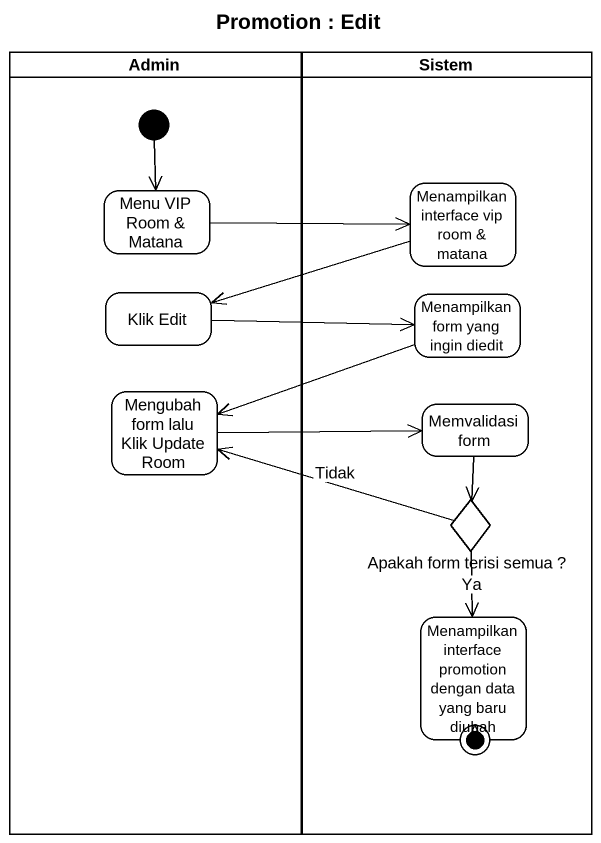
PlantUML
@startuml
title Promotion : Edit
hide empty description
state Admin <<partition>> {
  state "Menu VIP Room & Matana" as Menu_VIP_Room_Matana
  state "Klik Edit" as Klik_Edit
  state "Mengubah form lalu Klik Update Room" as Mengubah_form_lalu_Klik
  [*] --> Menu_VIP_Room_Matana
}
state Sistem <<partition>> {
  state "Menampilkan interface vip room & matana" as Menampilkan_interface_vip
  state "Menampilkan form yang ingin diedit" as Menampilkan_form_yang_ingin
  state "Memvalidasi form" as Memvalidasi_form
  state "Apakah form terisi semua ?" as Apakah_form_terisi_semua <<choice>>
  state "Menampilkan interface promotion dengan data yang baru diubah" as Menampilkan_interface
  Menampilkan_interface --> [*]
}
Menu_VIP_Room_Matana -right-> Menampilkan_interface_vip
Menampilkan_interface_vip -left-> Klik_Edit
Klik_Edit -right-> Menampilkan_form_yang_ingin
Menampilkan_form_yang_ingin -left-> Mengubah_form_lalu_Klik
Mengubah_form_lalu_Klik -right-> Memvalidasi_form
Memvalidasi_form --> Apakah_form_terisi_semua
Apakah_form_terisi_semua -left-> Mengubah_form_lalu_Klik : Tidak
Apakah_form_terisi_semua --> Menampilkan_interface : Ya
@enduml
